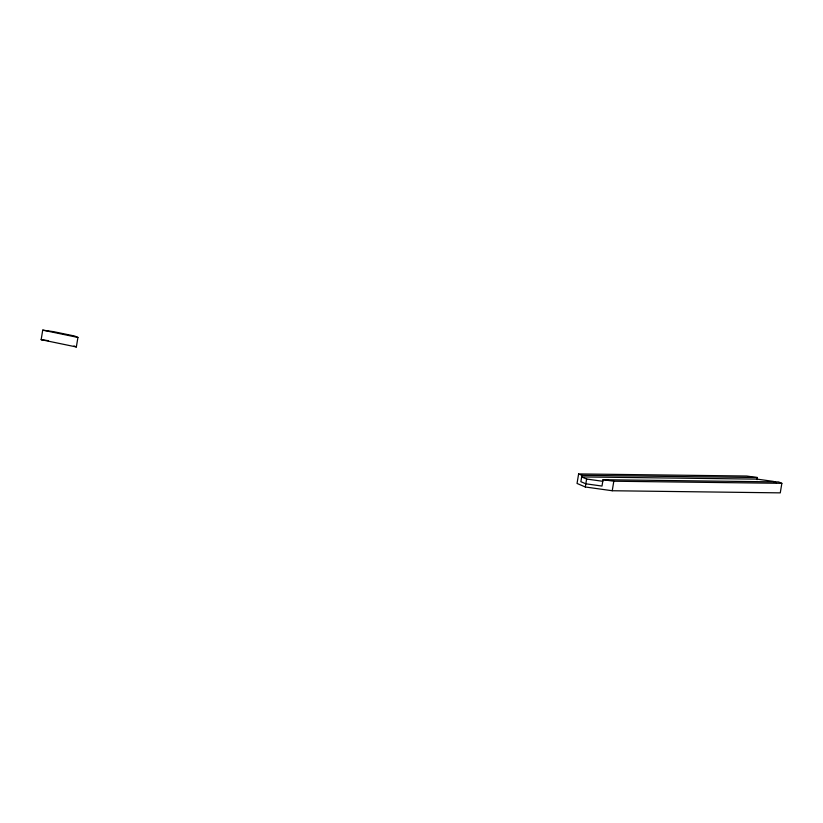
<?xml version="1.0" encoding="UTF-8"?>
<svg xmlns="http://www.w3.org/2000/svg" width="823" height="823" viewBox="0 0 823 823"><rect width="100%" height="100%" fill="white"/><g stroke="black" fill="none" stroke-linecap="round" stroke-linejoin="round"><path stroke-width="1.23" d="M41.15 339.673L42.724 330.136L53.505 331.648L74.615 336.021L77.928 337.44L76.344 346.967L41.15 339.673L48.495 340.701M578.62 473.925L577.046 483.451L585.307 486.979L612.24 490.745L780.276 492.864L781.85 483.327L778.548 481.918L603.043 479.706L601.994 486.064L585.832 483.811L580.873 481.692L581.923 475.334L578.62 473.925L746.656 476.033L757.427 477.535L757.078 479.655M585.307 486.979L586.624 479.037L581.666 476.918L757.16 479.13L773.322 481.383L776.295 482.659M612.24 490.745L613.814 481.218L781.85 483.327M581.923 475.334L757.427 477.535M603.043 479.706L613.814 481.218M586.624 479.037L602.786 481.301M42.724 330.136L77.928 337.44M73.988 345.958L76.344 346.967"/></g></svg>
